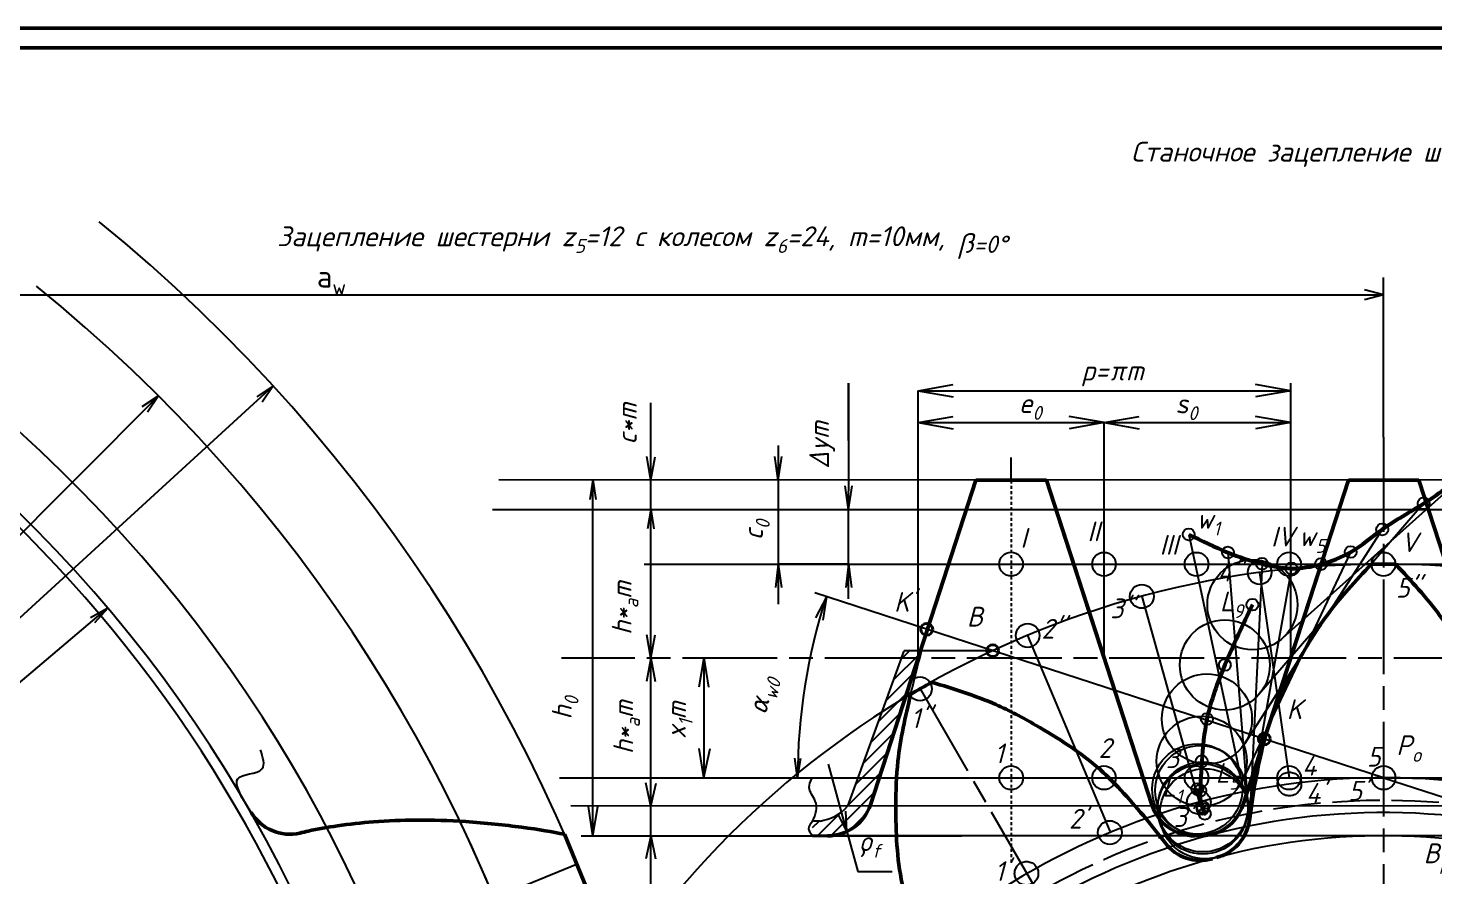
# Model space of a CAD drawing. Header units: millimetres. Extents: x 1981 to 6052, y 872 to 1466.
# Drawn here: x 5513.9 to 5869.6, y 1251.4 to 1465.9 of the extents above; entities that cross this region are included whole.
import ezdxf

# ---------------------------------------------------------------- set-up
doc = ezdxf.new("R2010")
doc.units = ezdxf.units.MM
for name, pattern in [('ACAD_ISO02W100', [15, 12, -3]), ('ACAD_ISO08W100', [36, 24, -3, 6, -3]), ('JIS_02_0.7', [1.35, 0.75, -0.6])]:
    doc.linetypes.add(name, pattern=pattern)
doc.styles.add('askar', font='GOST Common Italic.ttf')
doc.styles.get("Standard").update_dxf_attribs({"font": 'arial.ttf'})

msp = doc.modelspace()

# ---------------------------------------------------------------- hatches: boundary and pattern name
h = msp.add_hatch()
h.set_pattern_fill('ANSI31', color=256, scale=0.75, style=0)
h.set_pattern_definition([(45, (-11328.962, -2010.9587), (-1.68379802, 1.68379802), [])])
edge = h.paths.add_edge_path()
edge.add_spline(control_points=[(5712.364, 1265.309), (5712.256, 1264.632), (5712.487, 1263.398), (5712.339, 1262.157), (5712.364, 1261.559)], knot_values=[0, 0, 0, 0, 0.7131818, 1.3767259, 1.3767259, 1.3767259, 1.3767259], degree=3, periodic=0)
edge.add_line((5712.364, 1261.559), (5714.295, 1261.559))
edge.add_line((5714.295, 1261.559), (5714.443, 1261.559))
edge.add_arc((5715.906, 1273.27), 11.802, 262.87943, 339.09597)
edge.add_line((5726.931, 1269.059), (5721.257, 1269.059))
edge.add_arc((5712.705, 1276.597), 11.4, 278.01426, 318.60197, ccw=False)
edge.add_line((5714.295, 1265.309), (5712.364, 1265.309))
h.paths.add_polyline_path([(5731.821, 1284.059), (5726.716, 1284.059), (5721.257, 1269.059), (5726.912, 1269.047)])
edge = h.paths.add_edge_path()
edge.add_arc((5742.955, 1270.23), 25.496, 107.67252, 121.62721)
edge.add_line((5729.585, 1291.939), (5726.716, 1284.059))
edge.add_line((5726.716, 1284.059), (5731.802, 1284.059))
edge.add_line((5731.802, 1284.059), (5735.215, 1294.523))
edge = h.paths.add_edge_path()
edge.add_line((5736.677, 1299.059), (5732.176, 1299.059))
edge.add_line((5732.176, 1299.059), (5729.585, 1291.939))
edge.add_arc((5743.587, 1269.122), 26.771, 108.21472, 121.53537, ccw=False)
edge.add_line((5735.219, 1294.552), (5736.677, 1299.059))
h.paths.add_polyline_path([(5739.709, 1308.386), (5735.571, 1308.386), (5732.176, 1299.059), (5736.68, 1299.059)])
at = {"linetype": 'ACAD_ISO02W100'}
h = msp.add_hatch(dxfattribs=at)
h.set_pattern_fill('ANSI31', color=256)
h.set_pattern_definition([(45, (3043.7336, 665.3058), (-2.245064, 2.245064), [])])
edge = h.paths.add_edge_path()
edge.add_spline(control_points=[(5660.604, 1124.103), (5657.421, 1122.881), (5654.318, 1121.421), (5651.278, 1119.826)], knot_values=[31.5263516, 31.5263516, 31.5263516, 31.5263516, 40.7543225, 40.7543225, 40.7543225, 40.7543225], degree=3, periodic=0)
edge.add_line((5651.278, 1119.826), (5653.056, 1115.739))
edge.add_spline(control_points=[(5653.056, 1115.739), (5655.628, 1117.03), (5658.246, 1118.212), (5660.922, 1119.224)], knot_values=[37.0201937, 37.0201937, 37.0201937, 37.0201937, 45.6236414, 45.6236414, 45.6236414, 45.6236414], degree=3, periodic=0)
edge.add_arc((5270.759, 1096.244), 390.84, 3.37073, 4.08748)
h.paths.add_polyline_path([(5713.138, 1050.38), (5723.924, 1050.38), (5723.924, 1060.13), (5713.138, 1060.13)], flags=9)
h.paths.add_polyline_path([(5733.101, 1129.251), (5748.934, 1129.219), (5748.949, 1136.719), (5733.116, 1136.751)], flags=9)
h.paths.add_polyline_path([(5667.975, 1046.935), (5677.808, 1046.935), (5677.808, 1056.018), (5667.975, 1056.018)], flags=9)
h.paths.add_polyline_path([(5684.694, 1041.549), (5693.266, 1041.549), (5693.266, 1050.633), (5684.694, 1050.633)], flags=9)
h.paths.add_polyline_path([(5665.485, 1096.496), (5672.643, 1096.496), (5672.643, 1106.8), (5665.485, 1106.8)], flags=9)
h.paths.add_polyline_path([(5957.132, 985.289), (5957.134, 991.11), (5952.387, 991.111), (5952.385, 985.29)], flags=9)
h.paths.add_polyline_path([(5960.006, 990.229), (5966.132, 990.229), (5966.132, 996.042), (5960.006, 996.042)], flags=9)
h.paths.add_polyline_path([(5880.29, 1042.365), (5884.633, 1042.365), (5884.633, 1047.165), (5880.29, 1047.165)], flags=9)
h.paths.add_polyline_path([(5926.736, 989.723), (5935.04, 989.723), (5935.04, 995.133), (5926.736, 995.133)], flags=9)
h.paths.add_polyline_path([(5934.201, 997.826), (5936.563, 997.826), (5936.563, 1002.626), (5934.201, 1002.626)], flags=9)
h.paths.add_polyline_path([(5819.016, 1047.816), (5828.215, 1050.717), (5826.21, 1057.075), (5817.011, 1054.174)], flags=9)
h.paths.add_polyline_path([(5872.788, 1024.943), (5877.695, 1022.492), (5880.317, 1027.74), (5875.409, 1030.191)], flags=9)
h.paths.add_polyline_path([(5857.517, 1048.485), (5863.397, 1046.767), (5865.028, 1052.347), (5859.148, 1054.065)], flags=9)
h.paths.add_polyline_path([(5857.269, 1021.507), (5863.288, 1021.507), (5863.288, 1026.916), (5857.269, 1026.916)], flags=9)
h.paths.add_polyline_path([(5922.031, 997.084), (5927.288, 997.084), (5927.288, 1002.494), (5922.031, 1002.494)], flags=9)
h.paths.add_polyline_path([(5844.785, 992.673), (5851.414, 992.673), (5851.414, 998.083), (5844.785, 998.083)], flags=9)
h.paths.add_polyline_path([(5835.184, 1039.526), (5839.07, 1039.526), (5839.07, 1044.326), (5835.184, 1044.326)], flags=9)
h.paths.add_polyline_path([(5834.861, 1022.041), (5838.595, 1022.041), (5838.595, 1026.841), (5834.861, 1026.841)], flags=9)
h.paths.add_polyline_path([(5999.254, 1039.983), (6003.14, 1039.983), (6003.14, 1044.783), (5999.254, 1044.783)], flags=9)
h.paths.add_polyline_path([(5986.089, 1028.904), (5989.823, 1028.904), (5989.823, 1033.704), (5986.089, 1033.704)], flags=9)
h.paths.add_polyline_path([(6018.122, 984.427), (6023.608, 984.427), (6023.608, 990.24), (6018.122, 990.24)], flags=9)
h.paths.add_polyline_path([(5980.94, 998.355), (5984.978, 998.355), (5984.978, 1003.155), (5980.94, 1003.155)], flags=9)
h.paths.add_polyline_path([(5835.268, 997.733), (5839.306, 997.733), (5839.306, 1002.533), (5835.268, 1002.533)], flags=9)
h.paths.add_polyline_path([(5833.26, 990.112), (5838.746, 990.112), (5838.746, 995.925), (5833.26, 995.925)], flags=9)
h.paths.add_polyline_path([(5695.576, 894.403), (5858.942, 894.403), (5858.942, 921.581), (5695.576, 921.581)], flags=9)
h.paths.add_polyline_path([(5919.984, 1069.808), (6032.96, 1069.808), (6032.96, 1103.023), (5919.984, 1103.023)], flags=9)
h.paths.add_polyline_path([(5763.61, 1158.027), (5772.056, 1152.498), (5776.118, 1158.703), (5767.672, 1164.232)], flags=9)
h.paths.add_polyline_path([(5835.034, 1172.427), (5842.285, 1174.764), (5840.01, 1181.823), (5832.759, 1179.486)], flags=9)
h.paths.add_polyline_path([(5799.652, 1268.632), (5807.033, 1268.632), (5807.033, 1277.715), (5799.652, 1277.715)], flags=9)
h.paths.add_polyline_path([(5813.175, 1272.144), (5822.056, 1272.144), (5822.056, 1281.227), (5813.175, 1281.227)], flags=9)
h.paths.add_polyline_path([(5913.262, 1255.031), (5921.834, 1255.031), (5921.834, 1264.115), (5913.262, 1264.115)], flags=9)
h.paths.add_polyline_path([(5868.091, 1092.627), (5876.662, 1092.627), (5876.662, 1101.71), (5868.091, 1101.71)], flags=9)
h.paths.add_polyline_path([(5893.454, 1085.204), (5901.55, 1085.204), (5901.55, 1092.621), (5893.454, 1092.621)], flags=9)
h.paths.add_polyline_path([(5858.231, 1176.478), (5882.225, 1172.884), (5883.324, 1180.219), (5859.329, 1183.813)], flags=9)
h.paths.add_polyline_path([(5769.888, 1189.397), (5774.446, 1184.864), (5779.676, 1190.123), (5775.118, 1194.656)], flags=9)
h.paths.add_polyline_path([(5921.938, 1178.336), (5926.522, 1185.41), (5920.298, 1189.443), (5915.714, 1182.37)], flags=9)
h.paths.add_polyline_path([(5949.851, 1160.104), (5956.495, 1167.026), (5951.144, 1172.162), (5944.5, 1165.239)], flags=9)
h.paths.add_polyline_path([(6004.399, 1219.525), (6008.348, 1222.782), (6003.576, 1228.568), (5999.626, 1225.311)], flags=9)
h.paths.add_polyline_path([(5946.506, 1184.268), (5953.394, 1190.948), (5948.23, 1196.272), (5941.343, 1189.592)], flags=9)
h.paths.add_polyline_path([(5947.372, 1240.529), (5955.11, 1240.529), (5955.11, 1248.981), (5947.372, 1248.981)], flags=9)
h.paths.add_polyline_path([(5925.604, 1252.081), (5933.342, 1252.081), (5933.342, 1260.534), (5925.604, 1260.534)], flags=9)
h.paths.add_polyline_path([(5904.914, 1260.515), (5912.652, 1260.515), (5912.652, 1268.967), (5904.914, 1268.967)], flags=9)
h.paths.add_polyline_path([(5869.465, 1267.443), (5877.203, 1267.443), (5877.203, 1275.896), (5869.465, 1275.896)], flags=9)
h.paths.add_polyline_path([(5846.734, 1268.248), (5854.472, 1268.248), (5854.472, 1276.7), (5846.734, 1276.7)], flags=9)
h.paths.add_polyline_path([(5836.017, 1267.702), (5843.755, 1267.702), (5843.755, 1276.155), (5836.017, 1276.155)], flags=9)
h.paths.add_polyline_path([(5802.046, 1260.133), (5809.784, 1260.133), (5809.784, 1268.586), (5802.046, 1268.586)], flags=9)
h.paths.add_polyline_path([(5780.872, 1251.891), (5788.611, 1251.891), (5788.611, 1260.344), (5780.872, 1260.344)], flags=9)
h.paths.add_polyline_path([(5898.974, 1280.375), (5904.808, 1280.375), (5904.808, 1287.875), (5898.974, 1287.875)], flags=9)
h.paths.add_polyline_path([(5872.457, 1280.939), (5878.052, 1280.939), (5878.052, 1288.439), (5872.457, 1288.439)], flags=9)
h.paths.add_polyline_path([(5851.435, 1277.809), (5857.268, 1277.809), (5857.268, 1285.309), (5851.435, 1285.309)], flags=9)
h.paths.add_polyline_path([(5833.859, 1278.681), (5839.93, 1278.681), (5839.93, 1286.181), (5833.859, 1286.181)], flags=9)
h.paths.add_polyline_path([(5800.555, 1277.448), (5806.388, 1277.448), (5806.388, 1284.948), (5800.555, 1284.948)], flags=9)
h.paths.add_polyline_path([(5770.061, 1244.467), (5776.847, 1244.467), (5776.847, 1252.92), (5770.061, 1252.92)], flags=9)
h.paths.add_polyline_path([(5885.102, 901.059), (5897.702, 901.059), (5897.702, 908.259), (5885.102, 908.259)], flags=9)
h.paths.add_polyline_path([(5946.314, 919.382), (6027.814, 919.382), (6027.814, 931.382), (5946.314, 931.382)], flags=9)
h.paths.add_polyline_path([(5863.689, 901.755), (5876.814, 901.755), (5876.814, 907.755), (5863.689, 907.755)], flags=9)
h.paths.add_polyline_path([(5861.689, 906.737), (5869.314, 906.737), (5869.314, 912.737), (5861.689, 912.737)], flags=9)
h.paths.add_polyline_path([(5902.814, 906.501), (5916.314, 906.501), (5916.314, 912.501), (5902.814, 912.501)], flags=9)
h.paths.add_polyline_path([(5882.564, 906.765), (5901.564, 906.765), (5901.564, 912.765), (5882.564, 912.765)], flags=9)
h.paths.add_polyline_path([(5871.142, 906.811), (5878.642, 906.811), (5878.642, 912.811), (5871.142, 912.811)], flags=9)

# ---------------------------------------------------------------- linework, layer by layer
at = {"lineweight": 50}
for p, q in [((6047.064, 1460.882), (5231.064, 1460.882)), ((5727.053, 1269.436), (5753.733, 1351.548)), ((5753.733, 1351.548), (5771.611, 1351.548)), ((5771.611, 1351.548), (5786.235, 1306.497)), ((5798.277, 1269.437), (5771.611, 1351.548)), ((5848, 1351.548), (5826.84, 1286.425)), ((5848, 1351.548), (5864.598, 1351.548)), ((5864.598, 1351.548), (5865.841, 1351.548)), ((5892.521, 1269.436), (5865.841, 1351.548)), ((5842.507, 1334.644), (5821.348, 1269.496)), ((5824.089, 1273.215), (5822.959, 1265.43)), ((5796.813, 1265.852), (5801.684, 1259.675)), ((5649.64, 1261.947), (5655.831, 1246.998))]:
    msp.add_line(p, q, dxfattribs=at)
for p, q in [((5856.92, 1362.429), (5856.92, 1402.78)), ((5856.92, 1398.414), (5852.09, 1399.708)), ((5856.92, 1398.414), (5852.09, 1397.12)), ((5270.759, 1096.244), (5575.951, 1375.374)), ((5575.944, 1375.368), (5571.754, 1372.639)), ((5575.944, 1375.368), (5573.142, 1371.227)), ((5721.477, 1376.104), (5721.459, 1321.48)), ((5721.509, 1361.582), (5721.477, 1376.104)), ((5739.111, 1374.159), (5747.975, 1375.722)), ((5739.111, 1374.159), (5747.975, 1372.596)), ((5739.111, 1306.497), (5739.111, 1374.159)), ((5739.111, 1374.159), (5833.361, 1374.159)), ((5833.361, 1374.159), (5824.498, 1375.722)), ((5833.361, 1374.159), (5824.498, 1372.596)), ((5832.989, 1374.159), (5833.361, 1374.159)), ((5833.361, 1376.103), (5833.361, 1306.497)), ((5270.759, 1096.244), (5546.901, 1372.833)), ((5546.901, 1372.833), (5542.711, 1370.104)), ((5546.901, 1372.833), (5544.099, 1368.692)), ((5671.453, 1361.255), (5671.453, 1371.12)), ((5739.111, 1366.107), (5747.975, 1367.669)), ((5739.111, 1366.107), (5747.975, 1364.544)), ((5739.111, 1366.107), (5833.361, 1366.107)), ((5786.235, 1366.107), (5777.372, 1367.669)), ((5786.235, 1366.107), (5777.372, 1364.544)), ((5786.235, 1366.107), (5795.098, 1367.669)), ((5786.235, 1306.497), (5786.235, 1366.107)), ((5786.235, 1366.107), (5795.098, 1364.544)), ((5833.361, 1366.1), (5824.498, 1367.663)), ((5833.361, 1366.1), (5824.498, 1364.537)), ((5671.453, 1243.681), (5671.453, 1361.255)), ((5703.716, 1360.324), (5703.716, 1320.159)), ((5671.458, 1351.571), (5670.477, 1357.49)), ((5671.458, 1351.571), (5672.549, 1357.471)), ((5703.723, 1351.567), (5702.886, 1357.508)), ((5703.723, 1351.567), (5704.653, 1357.494)), ((5879, 1354.229), (5831.328, 1311.527)), ((5632.996, 1351.665), (6026.975, 1351.548)), ((5656.82, 1351.579), (5656.052, 1346.638)), ((5656.819, 1336.583), (5656.819, 1351.573)), ((5656.82, 1351.579), (5657.574, 1346.636)), ((5721.495, 1344.147), (5720.658, 1350.088)), ((5721.495, 1344.147), (5722.425, 1350.074)), ((5867.051, 1345.658), (5825.373, 1297.34)), ((5631.434, 1344.101), (6028.922, 1344.101)), ((5671.451, 1344.118), (5670.678, 1339.178)), ((5671.451, 1344.118), (5672.25, 1339.182)), ((5807.599, 1337.802), (5820.912, 1275.814)), ((5856.568, 1339.07), (5821.79, 1284.948)), ((5656.819, 1261.583), (5656.819, 1336.583)), ((5703.716, 1334.669), (5703.716, 1328.34)), ((5721.512, 1330.294), (5721.509, 1334.743)), ((5842.507, 1334.644), (5821.346, 1269.496)), ((5817.52, 1333.24), (5822.538, 1269.77)), ((5848.566, 1333.345), (5821.187, 1275.548)), ((5669.8, 1330.294), (6027.806, 1330.294)), ((5703.716, 1330.319), (5703.002, 1324.361)), ((5703.716, 1330.319), (5704.511, 1324.371)), ((5721.509, 1330.319), (5703.716, 1330.319)), ((5703.716, 1328.34), (5703.716, 1323.395)), ((5721.509, 1330.319), (5720.795, 1324.361)), ((5721.509, 1330.319), (5722.304, 1324.371)), ((5833.575, 1329.208), (5822.372, 1266.334)), ((5826.146, 1330.378), (5823.067, 1266.582)), ((5825.543, 1328.16), (5832.994, 1276.244)), ((5856.921, 1276.244), (5712.979, 1323.013)), ((5715.898, 1322.059), (5713.127, 1316.737)), ((5715.898, 1322.059), (5714.99, 1316.128)), ((5795.734, 1322.132), (5810.242, 1270.085)), ((5270.759, 1096.244), (5534.04, 1319.197)), ((5534.034, 1319.189), (5529.671, 1316.747)), ((5534.034, 1319.189), (5530.727, 1315.438)), ((5671.453, 1306.52), (5670.493, 1312.443)), ((5671.453, 1306.52), (5672.56, 1312.417)), ((5766.839, 1312.24), (5787.637, 1262.757)), ((5671.453, 1306.52), (5670.345, 1300.623)), ((5671.453, 1306.52), (5672.583, 1300.628)), ((5684.899, 1306.57), (5683.656, 1299.174)), ((5684.899, 1306.57), (5686.034, 1299.157)), ((5684.899, 1306.57), (5684.92, 1276.359)), ((5734.949, 1306.677), (5721.257, 1269.059)), ((5734.883, 1306.497), (5735.571, 1308.386)), ((5757.997, 1308.386), (5735.571, 1308.386)), ((5684.932, 1276.286), (5683.679, 1283.681)), ((5684.932, 1276.286), (5686.463, 1283.628)), ((5708.621, 1276.264), (5707.917, 1281.214)), ((5708.621, 1276.264), (5709.448, 1281.195)), ((5720.833, 1263.619), (5716.465, 1279.716)), ((5648.364, 1276.244), (6027.472, 1276.244)), ((5671.453, 1269.083), (5670.191, 1274.949)), ((5671.453, 1269.083), (5672.841, 1274.92)), ((5786.148, 1276.25), (5786.148, 1276.244)), ((5856.921, 1276.244), (5911.694, 1258.447)), ((5651.205, 1269.222), (6027.472, 1269.059)), ((5656.819, 1261.583), (5655.736, 1269.005)), ((5656.819, 1261.583), (5658.03, 1268.985)), ((5721.094, 1262.657), (5718.762, 1267.207)), ((5721.092, 1262.697), (5720.805, 1267.801)), ((5802.844, 1269.098), (5802.859, 1269.058)), ((5714.295, 1265.309), (5712.364, 1265.309)), ((5720.833, 1263.619), (5723.848, 1252.51)), ((5653.879, 1261.583), (5750.127, 1261.583)), ((5671.453, 1261.583), (5670.179, 1255.72)), ((5671.453, 1261.583), (5672.638, 1255.702)), ((6002.115, 1261.559), (5713.366, 1261.559)), ((5809.119, 1261.559), (5810.503, 1261.559)), ((5810.503, 1261.559), (5809.119, 1261.559)), ((5723.848, 1252.51), (5732.595, 1252.51))]:
    msp.add_line(p, q)
at = {"linetype": 'ByBlock'}
for p, q in [((5270.752, 1398.414), (5856.92, 1398.414)), ((5570.329, 1267.482), (5567.992, 1271.352))]:
    msp.add_line(p, q, dxfattribs=at)
at = {"linetype": 'ACAD_ISO08W100'}
for p, q in [((5856.92, 1362.429), (5856.926, 1096.244)), ((6027.472, 1306.497), (5648.857, 1306.497)), ((5739.598, 1298.739), (5856.926, 1096.244)), ((5270.759, 1096.244), (5652.637, 1254.41))]:
    msp.add_line(p, q, dxfattribs=at)
at = {"linetype": 'ACAD_ISO02W100'}
for p, q in [((5856.92, 1362.429), (5856.92, 1362.429)), ((5762.672, 1351.523), (5762.672, 1357.247))]:
    msp.add_line(p, q, dxfattribs=at)
at = {"lineweight": 40}
for p, q in [((5755.364, 1351.548), (5769.979, 1351.548)), ((5771.611, 1351.548), (5762.672, 1351.55)), ((5857.293, 1351.548), (5849.988, 1351.548)), ((5857.293, 1351.548), (5864.598, 1351.548)), ((5864.598, 1351.548), (5865.841, 1351.548)), ((5853.798, 1330.294), (5860.053, 1330.294)), ((5821.35, 1269.451), (5826.721, 1286.057)), ((5826.721, 1286.057), (5826.84, 1286.425)), ((5714.295, 1261.559), (5712.364, 1261.559)), ((5716.211, 1261.559), (5714.295, 1261.559)), ((5810.503, 1261.559), (5809.119, 1261.559))]:
    msp.add_line(p, q, dxfattribs=at)
at = {"linetype": 'JIS_02_0.7'}
msp.add_line((5762.672, 1351.445), (5762.672, 1254.776), dxfattribs=at)
at = {"lineweight": 50}
msp.add_lwpolyline([(5211.064, 1465.882), (6052.064, 1465.882), (6052.064, 871.882), (5211.064, 871.882)], close=True, dxfattribs=at)
for centre, radius in [((5867.051, 1345.658), 1.5), ((5807.599, 1337.802), 1.5), ((5856.568, 1339.07), 1.5), ((5817.52, 1333.24), 1.5), ((5848.566, 1333.345), 1.5), ((5762.64, 1330.294), 3), ((5786.148, 1330.275), 3), ((5809.587, 1330.275), 3), ((5823.722, 1320.019), 11.4), ((5825.543, 1328.16), 3), ((5826.146, 1330.378), 1.5), ((5832.994, 1330.294), 3), ((5833.575, 1329.208), 1.5), ((5841.094, 1330.294), 1.5), ((5856.867, 1330.274), 3), ((5795.734, 1322.132), 3), ((5823.722, 1320.019), 1.5), ((5766.839, 1312.24), 3), ((5816.741, 1304.786), 11.4), ((5816.741, 1304.786), 1.5), ((5812.199, 1291.111), 11.4), ((5739.598, 1298.739), 3), ((5810.885, 1280.429), 11.4), ((5812.199, 1291.111), 1.5), ((5809.766, 1273.421), 11.4), ((5810.506, 1273.017), 11.4), ((5810.885, 1280.429), 1.5), ((5762.672, 1276.244), 3), ((5786.148, 1276.244), 3), ((5811.149, 1268.334), 11.4), ((5811.174, 1268.871), 11.4), ((5811.68, 1267.131), 11.4), ((5809.587, 1276.244), 3), ((5832.994, 1276.244), 3), ((5856.93, 1276.244), 3), ((5809.766, 1273.421), 1.5), ((5810.506, 1273.017), 1.5), ((5811.174, 1268.871), 1.5), ((5811.68, 1267.131), 1.5), ((5787.637, 1262.374), 3)]:
    msp.add_circle(centre, radius)
at = {"lineweight": 40}
for centre in [(5741.302, 1313.812), (5757.997, 1308.386), (5826.721, 1286.057)]:
    msp.add_circle(centre, 1.5, dxfattribs=at)
at = {"linetype": 'ACAD_ISO08W100'}
for centre in [(5833.084, 1274.66), (5810.152, 1270.038), (5766.54, 1252.061)]:
    msp.add_circle(centre, 3, dxfattribs=at)
at = {"lineweight": -2}
msp.add_circle((5811.149, 1268.334), 1.5, dxfattribs=at)
at = {"lineweight": 50}
msp.add_circle((5811.677, 1267.067), 0.0269, dxfattribs=at)
for centre, radius, start, end in [((5270.759, 1096.244), 342.39, 337.52919, 92.21325), ((5270.759, 1096.244), 413.532, 337.53156, 50.84597), ((5270.759, 1096.244), 360, 337.52918, 51.60592), ((5270.759, 1096.244), 345, 337.52918, 51.82328), ((5856.865, 1096.248), 234.046, 38.52905, 225.70851), ((5856.921, 1276.244), 148.291, 162.00303, 180), ((5856.926, 1096.244), 180, 38.07339, 233.01029), ((5856.926, 1096.244), 171.2, 27.5536, 233.01039), ((5712.705, 1276.597), 11.4, 278.01426, 318.60197), ((5716.211, 1272.959), 11.4, 270, 342), ((5270.759, 1096.244), 390.84, 19.37917, 25.62029), ((5856.926, 1096.244), 165.315, 27.55408, 233.01047)]:
    msp.add_arc(centre, radius, start, end)
at = {"linetype": 'ByBlock'}
msp.add_arc((5270.759, 1096.244), 390.84, 337.68568, 51.13564, dxfattribs=at)
at = {"lineweight": 50}
for centre, radius, start, end in [((5856.867, 1166.552), 163.741, 88.91733, 91.08267), ((5821.758, 1157.091), 163.741, 118.91733, 121.08267), ((5580.087, 1273.376), 11.4, 211.13189, 283.13189), ((5716.211, 1272.959), 11.4, 270, 342), ((5716.211, 1272.959), 11.4, 270, 342), ((5809.119, 1272.959), 11.4, 197.9911, 270), ((5810.503, 1272.959), 11.4, 270, 342.07913), ((5811.677, 1267.067), 11.4, 284.83605, 351.74091), ((5810.635, 1266.734), 11.4, 218.25909, 285.16395)]:
    msp.add_arc(centre, radius, start, end, dxfattribs=at)
at = {"linetype": 'ACAD_ISO02W100'}
msp.add_arc((5856.871, 1096.15), 174.362, 36.08939, 229.8285, dxfattribs=at)
at = {"lineweight": 53}
for points in [[(5807.599, 1337.802), (5817.52, 1333.24), (5826.146, 1330.378), (5833.575, 1329.208), (5841.094, 1330.294), (5848.566, 1333.345), (5856.568, 1339.07), (5867.051, 1345.658), (5879, 1354.229)], [(5823.722, 1320.019), (5816.741, 1304.786), (5812.199, 1291.111), (5810.885, 1280.429), (5810.506, 1273.017), (5811.149, 1268.334), (5811.68, 1267.131), (5811.174, 1268.871), (5809.766, 1273.421)]]:
    msp.add_spline(points, degree=3, dxfattribs=at)
at = {"lineweight": 50}
for points in [[(5853.773, 1330.265), (5842.548, 1317.251), (5836.44, 1307.746), (5827.953, 1289.83), (5824.089, 1273.215)], [(5859.96, 1330.265), (5871.185, 1317.251), (5877.293, 1307.746), (5885.78, 1289.83), (5889.644, 1273.215)], [(5742.581, 1300.416), (5758.809, 1294.759), (5768.851, 1289.581), (5785.159, 1278.309), (5796.813, 1265.852)], [(5737.222, 1297.323), (5734.008, 1280.44), (5733.47, 1269.154), (5735.078, 1249.395), (5740.04, 1233.074)]]:
    msp.add_spline(points, degree=3, dxfattribs=at)
for points in [[(5743.403, 1224.393), (5740.025, 1233.117), (5735.162, 1248.997), (5733.625, 1261.559), (5733.471, 1269.186), (5733.662, 1276.244), (5737.149, 1297.007), (5741.455, 1313.761)], [(5568.013, 1271.286), (5566.927, 1275.959), (5573.081, 1278.482), (5572.72, 1283.331)], [(5712.364, 1261.559), (5711.499, 1263.352), (5712.364, 1265.309), (5713.102, 1270.361), (5711.555, 1273.782), (5712.218, 1276.045)]]:
    msp.add_spline(points, degree=3)
msp.add_open_spline([(5649.64, 1261.947), (5646.466, 1262.543), (5640.453, 1263.672), (5624.946, 1265.309), (5612.738, 1265.657), (5601.825, 1265.257), (5592.709, 1264.265), (5586.516, 1263.175), (5583.378, 1262.438), (5582.677, 1262.274)], degree=3, knots=[0, 0, 0, 0, 15.8499673, 30.0315176, 42.5446511, 53.3893678, 62.565668, 70.073552, 72.2315814, 72.2315814, 72.2315814, 72.2315814], dxfattribs=at)

# ---------------------------------------------------------------- texts
at = {"char_height": 5, "attachment_point": 1, "style": 'askar'}
for s, width, insert in [('\\A1;{\\fISOCPEUR|b0|i1|c204|p34;Станочное зацепление шестерни \\fISOCPEUR|b0|i1|c0|p34;z=12 \\fISOCPEUR|b0|i1|c204|p34;с реечным инструментом  }', 255.16192, (5792.992, 1437.125)), ('\\A1;{\\fISOCPEUR|b0|i1|c204|p34;Зацепление шестерни \\fISOCPEUR|b0|i1|c0|p34;z\\H0.7x;\\S^ 5;\\H1.4286x;=12 \\fISOCPEUR|b0|i1|c204|p34;с колесом \\fISOCPEUR|b0|i1|c0|p34;z\\H0.7x;\\S^ 6;\\H1.4286x;=24, m=10\\fISOCPEUR|b0|i1|c204|p34;мм\\fISOCPEUR|b0|i1|c0|p34;, \\A0;\\fGOST Common|b0|i1|c204|p34;\\H0.99996x;β\\fISOCPEUR|b0|i1|c0|p34;\\H0.875x;=0\\fISOCPEUR|b0|i1|c204|p34;%%D}', 196.33771, (5576.943, 1415.725)), ('p=πm', 5.27497, (5780.457, 1381.763)), ('\\A1;e{\\H0.7x;\\S^ 0;}', 3.75006, (5764.621, 1373.504)), ('\\A1;s{\\H0.7x;\\S^ 0;}', 4.58509, (5804.245, 1373.42)), ('\\A1;w{\\H0.7x;\\S^ 1;}', 2.17345, (5809.543, 1344.247)), ('I', 1.93428, (5765.013, 1339.461)), ('II', 4.65905, (5781.958, 1341.088)), ('III', 2.55957, (5800.24, 1337.676)), ('IV', 2.52924, (5828.442, 1339.751)), ('\\A1;w{\\H0.7x;\\S^ 5;}', 3.03784, (5835.433, 1339.838)), ('V', 1.63106, (5861.266, 1338.307)), ("4''", 2.38739, (5814.941, 1330.898)), ("5''", 2.30506, (5860.026, 1326.808)), ("K'", 1.58474, (5733.031, 1323.229)), ("3''", 1.60531, (5787.722, 1321.599)), ('\\A1;L{\\H0.7x;\\S^ 9;}', 1.33504, (5815.478, 1323.347)), ('B', 1.03224, (5751.462, 1319.503)), ("2''", 1.79647, (5770.339, 1316.438)), ('K', 2.22782, (5832.408, 1296.088)), ("1''", 1.83524, (5737.249, 1293.83)), ('1', 3.86487, (5758.423, 1284.927)), ('2', 4.65905, (5784.778, 1286.258)), ('\\A1;P{\\H0.7x;\\S^ o;}', 2.22782, (5860.137, 1286.984)), ('3', 2.55957, (5801.805, 1283.698)), ('4', 5, (5836.296, 1281.785)), ('5', 1.63106, (5852.685, 1284.059)), ('\\A1;L{\\H0.7x;\\S^ 5;}', 1.33504, (5814.425, 1279.977)), ('\\A1;L{\\H0.7x;\\S^ 1;}', 1.33504, (5800.902, 1276.465)), ("4'", 2.19547, (5837.267, 1274.905)), ("5'", 2.58869, (5847.984, 1275.45)), ("2'", 1.77801, (5777.288, 1268.378)), ("3'", 1.69531, (5803.777, 1268.806)), ('\\A1;ρ{\\H0.7x;\\S^ f;}', 2.83721, (5724.046, 1262.71)), ('\\A1;B{\\H0.7x;\\S^ p1;}', 2.22782, (5867.047, 1259.637)), ("1'", 1.21045, (5758.479, 1255.134))]:
    msp.add_mtext_dynamic_manual_height_columns(s, width=width, gutter_width=12.5, heights=[0], dxfattribs=dict(at, insert=insert))
at = {"linetype": 'ACAD_ISO08W100', "insert": (5586.968, 1405.824), "char_height": 5.55556, "attachment_point": 1}
msp.add_mtext_dynamic_manual_height_columns('\\A1;{\\fISOCPEUR|b0|i0|c0|p34;a\\H0.7x;\\S^ w;}', width=27.53075, gutter_width=12.5, heights=[0], dxfattribs=at)
at = {"char_height": 5, "attachment_point": 1, "style": 'askar'}
for s, width, insert, rotation in [('c*m', 5.05126, (5662.917, 1360.526), 89.88539), ('Δym', 4.15873, (5711.591, 1354.408), 90.14985), ('\\A1;c{\\H0.7x;\\S^ 0;}', 5.26703, (5694.869, 1336.348), 90), ('\\A1;h*{\\H0.7x;\\S^ a;}m', 22.2339, (5661.609, 1312.379), 90), ('\\A1;α{\\H0.7x;\\S^ w0;}', 8.39224, (5695.797, 1293.12), 77.08418), ('\\A1;h{\\H0.7x;\\S^ 0;}', 11.8262, (5646.462, 1290.992), 90), ('\\A1;h*{\\H0.7x;\\S^ a;}m', 22.2339, (5662.007, 1282.224), 90), ('\\A1;x{\\H0.7x;\\S^ 1;}m', 5.67739, (5675.305, 1286.147), 89.24804)]:
    msp.add_mtext_dynamic_manual_height_columns(s, width=width, gutter_width=12.5, heights=[0], dxfattribs=dict(at, insert=insert, rotation=rotation))

doc.saveas('drawing.dxf')
